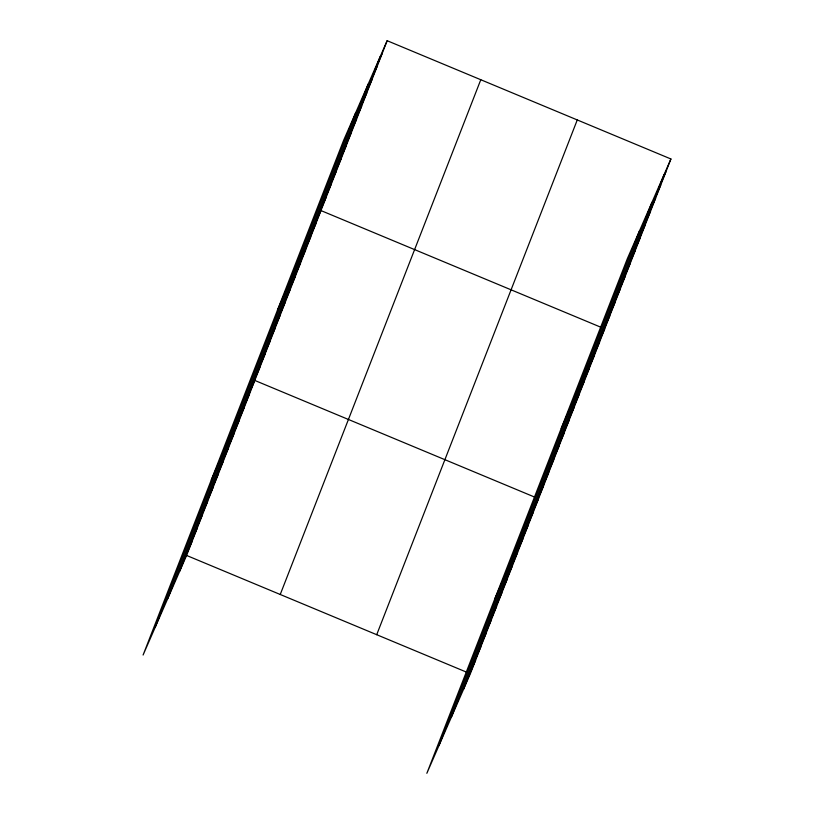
<?xml version="1.0" encoding="UTF-8"?>
<svg xmlns="http://www.w3.org/2000/svg" width="814" height="814" viewBox="0 0 814 814"><rect width="100%" height="100%" fill="white"/><g stroke="black" fill="none" stroke-linecap="round" stroke-linejoin="round"><path stroke-width="1.22" d="M155.189 627.329L355.749 112.576M167.653 598.799L368.213 84.046M179.752 571.102L380.311 56.349M387.149 40.7L343.65 140.273L143.091 655.026L186.599 555.453L387.149 40.7L670.909 158.974L470.35 673.727L426.851 773.3L627.401 258.547L670.909 158.974M280.24 594.485L480.789 79.731M376.709 634.696L577.268 119.943M438.95 745.604L639.509 230.85M451.414 717.073L651.973 202.32M463.512 689.387L664.071 174.634M375.213 69.414L382.061 53.765M370.126 82.489L376.963 66.829M365.038 95.553L371.876 79.904M359.941 108.618L366.778 92.969M354.853 121.683L361.691 106.034M349.766 134.748L356.603 119.098M344.668 147.822L351.506 132.163M339.58 160.887L346.418 145.238M334.493 173.952L341.331 158.303M329.395 187.017L336.233 171.367M324.308 200.081L331.145 184.432M319.22 213.156L326.058 197.497M277.462 310.134L320.96 210.572L601.21 327.381M309.035 239.285L315.873 223.636M303.948 252.35L310.785 236.701M298.85 265.425L305.688 249.766M293.762 278.49L300.6 262.841M288.675 291.554L295.513 275.905M283.577 304.619L290.415 288.97M278.49 317.684L285.327 302.035M273.402 330.759L280.24 315.099M268.305 343.823L275.142 328.174M263.217 356.888L270.055 341.239M258.13 369.953L264.967 354.304M253.032 383.018L259.87 367.368M211.284 480.006L254.782 380.433L535.032 497.252M242.704 409.554L249.542 393.905M237.454 423.015L244.292 407.366M232.204 436.477L239.051 420.828M226.964 449.939L233.801 434.289M221.713 463.4L228.561 447.751M216.473 476.862L223.311 461.212M211.223 490.323L218.071 474.674M205.983 503.795L212.82 488.135M200.732 517.256L207.58 501.607M195.492 530.718L202.33 515.069M190.242 544.179L197.09 528.53M185.002 557.641L191.839 541.992M658.974 187.698L665.811 172.049M653.886 200.763L660.724 185.114M648.799 213.828L655.636 198.178M643.701 226.892L650.539 211.243M638.614 239.967L645.451 224.308M633.526 253.032L640.364 237.383M628.428 266.097L635.266 250.447M623.341 279.161L630.178 263.512M618.253 292.226L625.091 276.577M613.156 305.301L619.993 289.642M608.068 318.366L614.906 302.716M602.981 331.43L609.818 315.781M561.222 428.418L604.721 328.846M592.796 357.57L599.633 341.911M587.708 370.635L594.546 354.985M582.61 383.699L589.448 368.05M577.523 396.764L584.36 381.115M572.435 409.829L579.273 394.18M567.338 422.904L574.175 407.244M562.25 435.968L569.088 420.319M557.163 449.033L564 433.384M552.065 462.098L558.903 446.448M546.977 475.162L553.815 459.513M541.89 488.237L548.728 472.578M536.792 501.302L543.63 485.653M495.044 598.28L538.542 498.717M526.455 527.828L533.292 512.179M521.214 541.29L528.052 525.641M515.964 554.751L522.802 539.102M510.724 568.223L517.562 552.564M505.474 581.684L512.311 566.025M500.234 595.146L507.071 579.497M494.983 608.607L501.821 592.958M489.743 622.069L496.581 606.42M484.493 635.531L491.33 619.881M479.253 648.992L486.09 633.343M474.002 662.454L480.84 646.804M468.762 675.915L475.6 660.266M186.599 555.453L466.839 672.272"/></g></svg>
